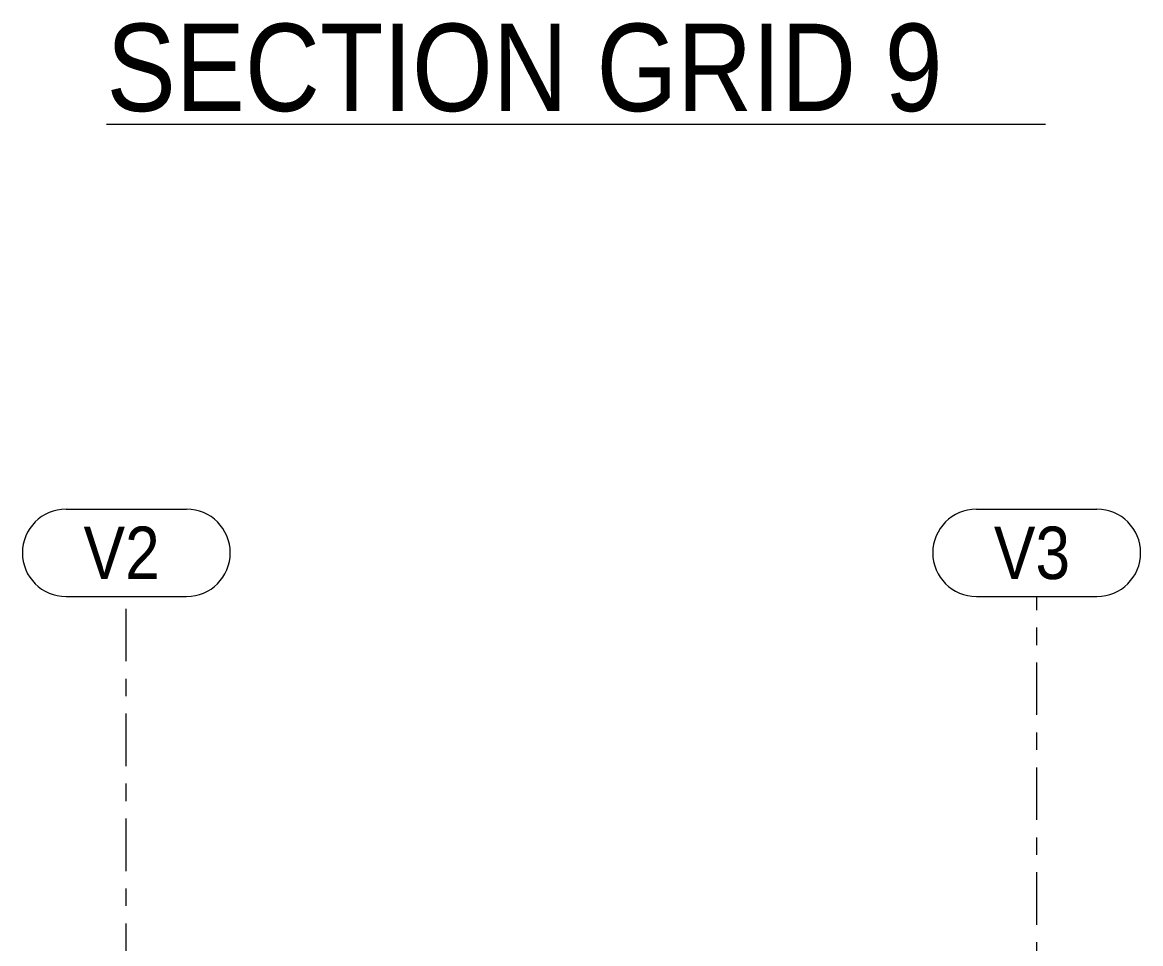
# Model space of a CAD drawing. Header units: millimetres. Extents: x -65 to 757, y -38 to 536.
# Drawn here: x 237 to 300.9, y 120.4 to 173 of the extents above; entities that cross this region are included whole.
import ezdxf

# ---------------------------------------------------------------- set-up
doc = ezdxf.new("R2010")
doc.units = ezdxf.units.MM
doc.linetypes.add('XKITLINE00', pattern=[0])
doc.linetypes.add('XKITLINE03', pattern=[6, 3, -1, 1, -1])
doc.layers.add('OtherObjectType', color=7, linetype='Continuous', lineweight=0)
doc.layers.add('S-grid', color=1, linetype='Continuous', lineweight=0)
doc.styles.add('ARIAL', font='ARIAL.TTF')

# ---------------------------------------------------------------- blocks, each defined once
blk = doc.blocks.new('*A508')
at = {"layer": 'S-grid', "color": 1, "linetype": 'XKITLINE03', "lineweight": 0}
blk.add_line((242.917, 112.509), (242.917, 140.208), dxfattribs=at)
at = {"layer": 'S-grid', "color": 3, "style": 'ARIAL', "width": 0.85}
blk.add_text('V2', height=3, dxfattribs=at).set_placement((240.47, 141.208))
blk = doc.blocks.new('*A760')
at = {"layer": 'S-grid', "color": 1, "linetype": 'XKITLINE00', "lineweight": 0}
for p, q in [((239.47, 145.208), (246.364, 145.208)), ((239.47, 140.208), (246.364, 140.208))]:
    blk.add_line(p, q, dxfattribs=at)
for centre, start, end in [((239.47, 142.708), 90, 270), ((246.364, 142.708), 270, 90)]:
    blk.add_arc(centre, 2.5, start, end, dxfattribs=at)
blk = doc.blocks.new('*A769')
at = {"layer": 'S-grid', "color": 1, "linetype": 'XKITLINE03', "lineweight": 0}
blk.add_line((295, -4.565), (295, 140.208), dxfattribs=at)
at = {"layer": 'S-grid', "color": 3, "style": 'ARIAL', "width": 0.85}
blk.add_text('V3', height=3, dxfattribs=at).set_placement((292.553, 141.208))
blk = doc.blocks.new('*A952')
at = {"layer": 'S-grid', "color": 1, "linetype": 'XKITLINE00', "lineweight": 0}
for p, q in [((291.553, 145.208), (298.447, 145.208)), ((291.553, 140.208), (298.447, 140.208))]:
    blk.add_line(p, q, dxfattribs=at)
for centre, start, end in [((291.553, 142.708), 90, 270), ((298.447, 142.708), 270, 90)]:
    blk.add_arc(centre, 2.5, start, end, dxfattribs=at)
blk = doc.blocks.new('*A1119')
at = {"layer": 'OtherObjectType', "color": 5, "linetype": 'XKITLINE00', "lineweight": 0}
blk.add_line((241.784, 167.225), (295.502, 167.225), dxfattribs=at)
at = {"layer": 'OtherObjectType', "color": 7, "style": 'ARIAL', "width": 0.85}
blk.add_text('SECTION GRID 9', height=5, dxfattribs=at).set_placement((241.784, 167.975))

msp = doc.modelspace()

# ---------------------------------------------------------------- block references
at = {"lineweight": 0}
for name in ['*A1119', '*A760', '*A952', '*A508', '*A769']:
    msp.add_blockref(name, (0, 0), dxfattribs=at)

doc.saveas('drawing.dxf')
